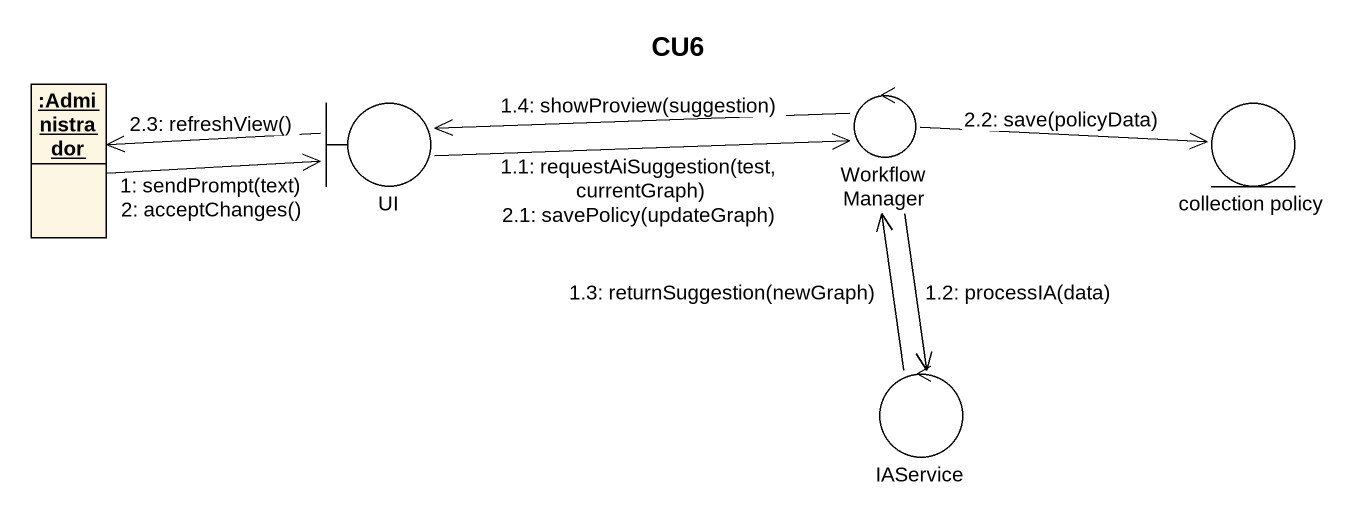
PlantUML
@startuml
title CU6
allowmixing
hide circle
hide empty members
object ":Administrador" as Administrador
boundary UI
control WorkflowManager
entity "collection policy" as collection_policy
control IAService
Administrador -right-> UI : 1: sendPrompt(text)\n2: acceptChanges()
UI -right-> WorkflowManager : 1.1: requestAiSuggestion(test, currentGraph)\n2.1: savePolicy(updateGraph)
WorkflowManager --> IAService : 1.2: processIA(data)
IAService -up-> WorkflowManager : 1.3: returnSuggestion(newGraph)
WorkflowManager -left-> UI : 1.4: showProview(suggestion)
WorkflowManager -right-> collection_policy : 2.2: save(policyData)
UI -left-> Administrador : 2.3: refreshView()
@enduml
